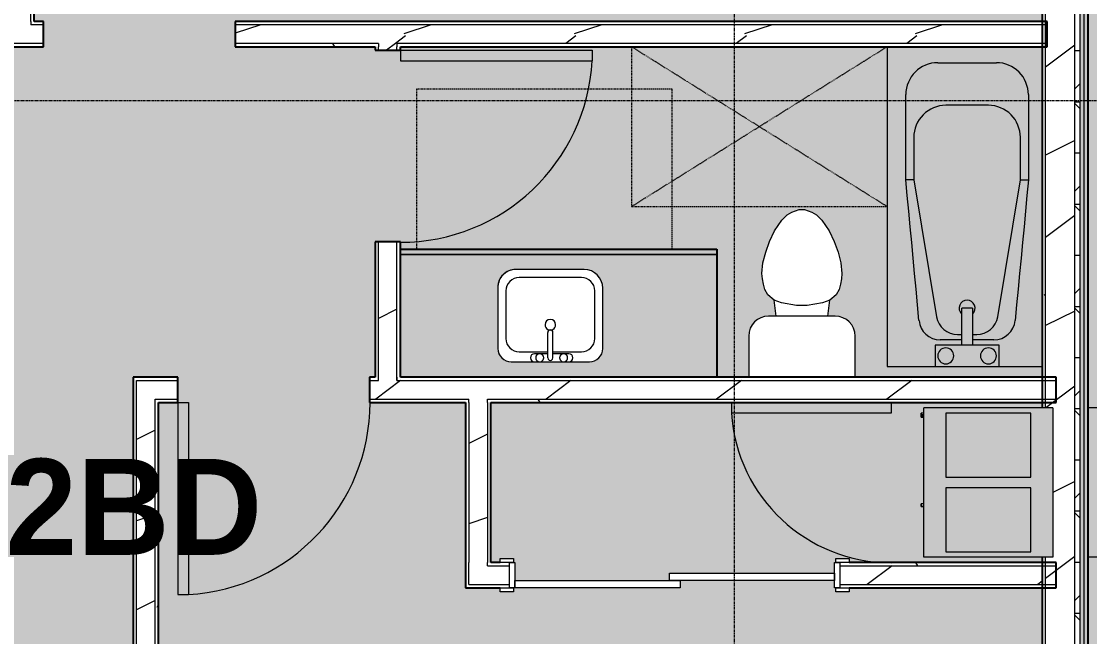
# Model space of a CAD drawing. Header units: inches. Extents: x -4501 to -113, y 9396 to 12816.
# Drawn here: x -2298 to -2097.6, y 11434.1 to 11549.5 of the extents above; entities that cross this region are included whole.
import ezdxf

# ---------------------------------------------------------------- set-up
doc = ezdxf.new("R2010")
doc.units = ezdxf.units.IN
doc.header["$MEASUREMENT"] = 0
doc.linetypes.add('Grid Line 1_2_', pattern=[0.875, 0.5, -0.125, 0.125, -0.125])
doc.linetypes.add('Hidden 1_8_', pattern=[0.1875, 0.125, -0.0625])
for name, color, linetype, lineweight in [('0-1', 7, 'Continuous', 5), ('0-3', 7, 'Continuous', 9), ('A-AREA-IDEN', 2, 'Continuous', 9), ('A-AREA-PATT-5', 254, 'Continuous', 9), ('A-DETL-HDLN-1', 7, 'Hidden 1_8_', 9), ('A-DOOR-3', 7, 'Continuous', 9), ('A-DOOR-4', 90, 'Continuous', 13), ('A-DOOR-FRAM-2', 90, 'Continuous', 13), ('A-FLOR-5', 192, 'Continuous', 5), ('A-WALL', 113, 'Continuous', 9), ('A-WALL-3', 250, 'Continuous', 25), ('A-WALL-4', 7, 'Continuous', 9), ('A-WALL-5', 113, 'Continuous', 5), ('A-WALL-6', 113, 'Continuous', 25), ('A-WALL-PATT-1', 7, 'Continuous', 9), ('A-WALL-PATT-2', 8, 'Continuous', 9), ('A-WALL-PATT-3', 111, 'Continuous', 9), ('M-EQPM-1', 8, 'Continuous', 9), ('M-EQPM-2', 7, 'Continuous', 9), ('P-SANR-FIXT-1', 7, 'Continuous', 9), ('P-SANR-FIXT-3', 8, 'Continuous', 9), ('Q-CASE-1', 254, 'Continuous', 9), ('Q-CASE-2', 250, 'Continuous', 25), ('Q-CASE-3', 7, 'Continuous', 9), ('S-GRID-1', 1, 'Grid Line 1_2_', 9)]:
    doc.layers.add(name, color=color, linetype=linetype, lineweight=lineweight)
doc.styles.add('Century Gothic_B', font='GOTHICB.TTF', dxfattribs={"height": 18})
pattern_1 = [(0, (0, 0), (61.44, 15.36), [2.534, -43.546, 2.534, -43.546, -245.76]), (0, (0, 0), (61.44, 15.36), [-92.16, 2.534, -89.626, 2.534, -43.546, -107.52]), (0, (0, 0), (61.44, 15.36), [-230.4, 2.534, -28.186, 2.534, -74.266]), (120, (23.04, 7.68), (-44.02215, 45.5286), [2.534, -43.546, 2.534, -43.546, -245.76]), (120, (23.04, 7.68), (-44.02215, 45.5286), [-92.16, 2.534, -89.626, 2.534, -43.546, -107.52]), (120, (23.04, 7.68), (-44.02215, 45.5286), [-230.4, 2.534, -28.186, 2.534, -74.266]), (240, (30.72, 38.4), (-17.41785, -60.8886), [2.534, -43.546, 2.534, -43.546, -245.76]), (240, (30.72, 38.4), (-17.41785, -60.8886), [-92.16, 2.534, -89.626, 2.534, -43.546, -107.52]), (240, (30.72, 38.4), (-17.41785, -60.8886), [-230.4, 2.534, -28.186, 2.534, -74.266])]
pattern_2 = [(216.87, (12.795, 31.987), (95.9612857, 63.9749714), [15.994, -143.942]), (206.565, (31.987, 22.391), (-31.986981, -31.986924), [35.763, -35.763]), (198.435, (31.987, 6.397), (-63.974746, -31.987128), [20.231, -80.922])]

# ---------------------------------------------------------------- blocks, each defined once
blk = doc.blocks.new('Single-Flush - 36_ x 84_-1372839-FLOOR PLAN - 1ST FLOOR')
at = {"layer": 'A-DOOR-3'}
blk.add_arc((18, 2.37), 36.07, 93.1789, 180, dxfattribs=at)
at = {"layer": 'A-DOOR-4'}
for p, q in [((16, 2.37), (16, 38.39)), ((18, 38.39), (16, 38.39)), ((18, 2.37), (18, 38.39)), ((18, 2.37), (16, 2.37))]:
    blk.add_line(p, q, dxfattribs=at)
blk = doc.blocks.new('FOLDING_SLIDING CLOSET - 60_ x 80_-1494136-FLOOR PLAN - 1ST FLOOR')
at = {"layer": 'A-DOOR-3'}
for p, q in [((-32.75, 3.25), (-30.25, 3.25)), ((-32.75, 2.5), (-32.75, 3.25)), ((-30.25, 2.5), (-32.75, 2.5)), ((-30.25, 3.25), (-30.25, 2.5)), ((30.25, 3.25), (32.75, 3.25)), ((30.25, 2.5), (30.25, 3.25)), ((32.75, 2.5), (30.25, 2.5)), ((32.75, 3.25), (32.75, 2.5)), ((-32.75, -2.25), (-30.25, -2.25)), ((-32.75, -3), (-32.75, -2.25)), ((-30.25, -3), (-32.75, -3)), ((-30.25, -2.25), (-30.25, -3)), ((30.25, -2.25), (32.75, -2.25)), ((30.25, -3), (30.25, -2.25)), ((32.75, -3), (30.25, -3)), ((32.75, -2.25), (32.75, -3))]:
    blk.add_line(p, q, dxfattribs=at)
at = {"layer": 'A-DOOR-4'}
for p, q in [((-1, 0.5), (30, 0.5)), ((-1, -0.88), (-1, 0.5)), ((30, 0.5), (30, -0.88)), ((-30, -0.88), (1, -0.88)), ((-30, -2.25), (-30, -0.88)), ((30, -0.88), (-1, -0.88)), ((1, -0.88), (1, -2.25)), ((1, -2.25), (-30, -2.25))]:
    blk.add_line(p, q, dxfattribs=at)
at = {"layer": 'A-DOOR-FRAM-2'}
for p, q in [((-31, 2.5), (-30, 2.5)), ((-31, -2.25), (-31, 2.5)), ((-30, 2.5), (-30, -2.25)), ((30, 2.5), (31, 2.5)), ((30, -2.25), (30, 2.5)), ((31, 2.5), (31, -2.25)), ((-30, -2.25), (-31, -2.25)), ((31, -2.25), (30, -2.25))]:
    blk.add_line(p, q, dxfattribs=at)
blk = doc.blocks.new('M_Sink Vanity-Square - 500 x 440mm-1352614-FLOOR PLAN - 1ST FLOOR')
at = {"layer": 'P-SANR-FIXT-1'}
for p, q in [((7.96, 7.09), (-6.72, 7.09)), ((7.96, 7.09), (-6.72, 7.09)), ((3.62, 7.09), (-2.88, 7.09)), ((0.12, 6.33), (0.12, 1.59)), ((1.12, 6.33), (1.12, 1.59)), ((-9.22, 4.59), (-9.22, -6.73)), ((-9.22, 4.59), (-9.22, -6.73)), ((0.12, 5.22), (-5.22, 5.22)), ((-2.88, 5.59), (0.12, 5.59)), ((1.12, 5.59), (3.62, 5.59)), ((6.46, 5.22), (1.12, 5.22)), ((10.46, -6.91), (10.46, 4.59)), ((10.46, -6.91), (10.46, 4.59)), ((-7.72, 2.72), (-7.72, -6.23)), ((8.96, -6.23), (8.96, 2.72)), ((-5.22, -8.73), (6.46, -8.73)), ((-5.72, -10.23), (7.14, -10.23)), ((-5.72, -10.23), (7.14, -10.23))]:
    blk.add_line(p, q, dxfattribs=at)
for centre, radius, start, end in [((-6.72, 4.59), 2.5, 90, 180), ((-6.72, 4.59), 2.5, 90, 180), ((-2.88, 6.34), 0.75, 90, 270), ((-1.88, 6.34), 0.75, 360, 180), ((-1.88, 6.34), 0.75, 180, 0), ((0.62, 6.33), 0.5, 360, 180), ((2.62, 6.34), 0.75, 360, 180), ((2.62, 6.34), 0.75, 180, 360), ((3.62, 6.34), 0.75, 270, 90), ((7.96, 4.59), 2.5, 0, 90), ((7.96, 4.59), 2.5, 360, 90), ((-5.22, 2.72), 2.5, 90, 180), ((6.46, 2.72), 2.5, 0, 90), ((0.62, 0.13), 1, 360, 180), ((0.62, 0.13), 1, 180, 0), ((0.62, 1.59), 0.5, 180, 0), ((-5.72, -6.73), 3.5, 180, 270), ((-5.72, -6.73), 3.5, 180, 270), ((-5.22, -6.23), 2.5, 180, 270), ((6.46, -6.23), 2.5, 270, 0), ((7.14, -6.91), 3.32, 270, 360), ((7.14, -6.91), 3.32, 270, 0)]:
    blk.add_arc(centre, radius, start, end, dxfattribs=at)
blk = doc.blocks.new('Toilet-Domestic-3D - Toilet-Domestic-3D-1372870-FLOOR PLAN - 1ST FLOOR')
at = {"layer": 'P-SANR-FIXT-1'}
for p, q in [((-3.74, 10), (-2.74, 11)), ((-2.74, 11), (-1.87, 11.5)), ((-1.87, 11.5), (-0.5, 12)), ((-0.5, 12), (0.5, 12)), ((0.5, 12), (1.87, 11.5)), ((1.87, 11.5), (2.74, 11)), ((2.74, 11), (3.74, 10)), ((-5.13, 8), (-3.74, 10)), ((3.74, 10), (5.13, 8)), ((-6.06, 6), (-5.13, 8)), ((5.13, 8), (6.06, 6)), ((-6.79, 4), (-6.06, 6)), ((6.06, 6), (6.79, 4)), ((-7.33, 1.99), (-6.79, 4)), ((6.79, 4), (7.33, 1.99)), ((-7.5, 0), (-7.33, 1.99)), ((7.33, 1.99), (7.5, 0)), ((-7.41, -1), (-7.5, 0)), ((-7.24, -2), (-7.41, -1)), ((-6.97, -3), (-7.24, -2)), ((7.24, -2), (6.97, -3)), ((7.41, -1), (7.24, -2)), ((7.5, 0), (7.41, -1)), ((-6.4, -4), (-6.97, -3)), ((-5.21, -5), (-6.4, -4)), ((6.4, -4), (5.21, -5)), ((6.97, -3), (6.4, -4)), ((-3.84, -5.5), (-5.21, -5)), ((-4.86, -8.02), (-5.21, -5)), ((-1, -6), (-3.84, -5.5)), ((1, -6), (-1, -6)), ((3.84, -5.5), (1, -6)), ((5.21, -5), (3.84, -5.5)), ((4.86, -8.02), (5.21, -5)), ((6.25, -8.02), (-6.25, -8.02)), ((-9.98, -11.75), (-9.98, -19.48)), ((9.98, -19.48), (9.98, -11.75))]:
    blk.add_line(p, q, dxfattribs=at)
for centre, start, end in [((-6.25, -11.75), 90, 180), ((6.25, -11.75), 0, 90)]:
    blk.add_arc(centre, 3.73, start, end, dxfattribs=at)
blk = doc.blocks.new('OD_CW_Base Cabinet - OD_CW_Base Cabinet-1372871-FLOOR PLAN - 1ST FLOOR')
at = {"layer": 'Q-CASE-1'}
blk.add_hatch(color=256, dxfattribs=at).paths.add_polyline_path([(24.78, -1), (61.99, -1), (61.99, 0), (2.61, 0), (2.61, -1)], flags=0)
h = blk.add_hatch(color=256, dxfattribs=at)
h.paths.add_polyline_path([(24.78, -24), (61.99, -24), (61.99, -1), (2.61, -1), (2.61, -24), (24.25, -24)], flags=0)
h.paths.add_polyline_path([(37.11, -21.13), (22.78, -21.04), (22.18, -20.79), (21.66, -20.39), (21.26, -19.88), (21.01, -19.27), (20.93, -18.63), (20.93, -7.12), (21.04, -6.26), (21.37, -5.46), (21.9, -4.77), (22.59, -4.25), (23.43, -3.91), (24.78, -3.8), (37.11, -3.8), (38.11, -3.96), (38.86, -4.27), (39.59, -4.83), (40.14, -5.55), (40.49, -6.4), (40.61, -7.3), (40.53, -19.27), (40.28, -19.88), (39.88, -20.39), (39.36, -20.79), (38.76, -21.04), (38.11, -21.13)], flags=0)
at = {"layer": 'Q-CASE-2'}
for p, q in [((2.61, 0), (61.99, 0)), ((61.99, 0), (61.99, -24))]:
    blk.add_line(p, q, dxfattribs=at)
at = {"layer": 'Q-CASE-3'}
for p, q in [((2.61, 0), (61.99, 0)), ((61.99, -1), (2.61, -1)), ((2.61, -1), (61.99, -1)), ((61.99, 0), (61.99, -1)), ((61.99, -1), (61.99, -24))]:
    blk.add_line(p, q, dxfattribs=at)
blk = doc.blocks.new('Bath Tub - Maestro - 60_x30_-1372872-FLOOR PLAN - 1ST FLOOR')
at = {"layer": 'P-SANR-FIXT-3'}
for points in [[(0, -21), (0, -29.1), (60, -29.1), (60, 0), (0, 0), (0, -9), (4, -9), (4, -14), (5, -14), (5.05, -9.3), (5.21, -8.67), (5.48, -8.06), (5.83, -7.51), (6.27, -7.03), (6.79, -6.62), (7.36, -6.31), (8.34, -6.02), (9.35, -5.91), (35, -3.5), (51.4, -3.53), (52.04, -3.59), (53.05, -3.86), (54, -4.3), (54.86, -4.9), (55.6, -5.64), (56.2, -6.5), (56.64, -7.45), (56.91, -8.46), (57, -9.5), (57, -20.5), (56.8, -22.05), (56.2, -23.5), (55.24, -24.74), (54, -25.7), (52.55, -26.3), (51, -26.5), (34.42, -26.45), (7.98, -23.91), (7.36, -23.69), (6.79, -23.38), (6.27, -22.97), (5.83, -22.49), (5.48, -21.94), (5.21, -21.33), (5.05, -20.7), (5, -19), (5, -16), (4, -16), (4, -21), (0.55, -21)], [(8.63, -5.97), (9.35, -9.26), (35, -5), (35, -3.5), (8.84, -5.95)], [(35, -3.65), (35, -5), (43, -5), (51, -3.5), (35, -3.5), (35, -3.59)], [(43, -5), (44.55, -5.2), (46.03, -5.83), (47.28, -6.81), (48.2, -8), (48.8, -9.5), (49, -11), (57, -9.5), (56.91, -8.46), (56.64, -7.45), (56.2, -6.5), (55.29, -5.34), (54.86, -4.9), (54, -4.3), (53.05, -3.86), (52.04, -3.59), (51, -3.5), (44.22, -4.77)], [(5, -9.96), (6, -13.2), (6.24, -11.83), (6.98, -10.59), (8.2, -9.66), (9.35, -9.26), (8.63, -5.97), (7.98, -6.09), (7.36, -6.31), (6.74, -6.66), (6.27, -7.03), (5.72, -7.68), (5.48, -8.06), (5.21, -8.67), (5.05, -9.3)], [(6, -16), (6, -16.8), (6.27, -18.22), (6.98, -19.41), (8.03, -20.28), (9.35, -20.74), (35, -25), (43, -25), (44.55, -24.8), (46, -24.2), (47.24, -23.24), (48.2, -22), (48.8, -20.5), (49, -19), (49, -11), (48.8, -9.45), (48.12, -7.9), (47.24, -6.76), (46, -5.8), (44.55, -5.2), (43, -5), (35, -5), (9.13, -9.33), (8.03, -9.72), (6.82, -10.83), (6.24, -11.83), (6, -13.2), (6, -14), (10.94, -14), (10.94, -16), (6.11, -16)], [(49, -18.22), (49, -19), (57, -20.5), (57, -9.5), (49, -11)], [(4, -16), (10.94, -16), (10.94, -14), (4, -14)], [(5, -20.04), (5.05, -20.7), (5.24, -21.4), (5.72, -22.32), (5.87, -22.53), (6.33, -23.02), (6.79, -23.38), (7.36, -23.69), (8.34, -23.98), (8.63, -24.03), (9.35, -20.74), (8.03, -20.28), (6.95, -19.38), (6.24, -18.17), (6, -16.8), (5.05, -19.87)], [(43, -25), (51, -26.5), (52.55, -26.3), (54, -25.7), (55.42, -24.51), (56.24, -23.4), (56.8, -22.05), (57, -20.5), (49, -19), (48.8, -20.55), (48.16, -22.05), (47.03, -23.4), (46, -24.2), (44.55, -24.8)], [(8.63, -24.03), (35, -26.5), (35, -25), (9.35, -20.74), (8.65, -23.91)], [(35, -25), (35, -26.5), (51, -26.5), (43, -25), (40.63, -25)]]:
    blk.add_hatch(color=256, dxfattribs=at).paths.add_polyline_path(points, flags=0)
h = blk.add_hatch(color=256, dxfattribs=at)
h.paths.add_polyline_path([(0, -21), (4, -21), (4, -9), (0, -9), (0, -18.22)], flags=0)
h.paths.add_polyline_path([(0.5, -19), (0.55, -18.61), (0.72, -18.22), (0.94, -17.94), (1.25, -17.7), (1.61, -17.55), (2, -17.5), (2.39, -17.55), (3.02, -17.91), (3.06, -17.94), (3.3, -18.25), (3.45, -18.61), (3.5, -19), (3.43, -19.44), (3.3, -19.75), (3.06, -20.06), (2.75, -20.3), (2.38, -20.45), (2, -20.5), (1.61, -20.45), (1.25, -20.3), (0.94, -20.06), (0.7, -19.75), (0.55, -19.39)], flags=0)
h.paths.add_polyline_path([(0.5, -11), (0.55, -10.61), (0.7, -10.25), (0.94, -9.94), (1.25, -9.7), (1.61, -9.55), (2, -9.5), (2.39, -9.55), (2.75, -9.7), (3.06, -9.94), (3.3, -10.25), (3.45, -10.61), (3.5, -11), (3.33, -11.67), (3.3, -11.75), (3.06, -12.06), (2.75, -12.3), (2.39, -12.45), (2, -12.5), (1.61, -12.45), (1.25, -12.3), (0.94, -12.06), (0.7, -11.75), (0.55, -11.39)], flags=0)
h = blk.add_hatch(color=256, dxfattribs=at)
h.paths.add_polyline_path([(0.5, -19), (0.55, -19.39), (0.7, -19.75), (0.94, -20.06), (1.25, -20.3), (1.61, -20.45), (2, -20.5), (2.39, -20.45), (2.75, -20.3), (3.06, -20.06), (3.43, -19.44), (3.45, -19.39), (3.5, -19), (3.45, -18.61), (3.28, -18.22), (3.02, -17.91), (2.75, -17.7), (2.39, -17.55), (2, -17.5), (1.61, -17.55), (1.25, -17.7), (0.94, -17.94), (0.7, -18.25), (0.55, -18.61)], flags=0)
h.paths.add_polyline_path([(0.5, -11), (0.55, -11.39), (0.7, -11.75), (0.94, -12.06), (1.25, -12.3), (1.61, -12.45), (2, -12.5), (2.39, -12.45), (2.75, -12.3), (3.06, -12.06), (3.33, -11.67), (3.45, -11.39), (3.5, -11), (3.45, -10.61), (3.3, -10.25), (3.06, -9.94), (2.75, -9.7), (2.39, -9.55), (2, -9.5), (1.61, -9.55), (1.25, -9.7), (0.94, -9.94), (0.7, -10.25), (0.55, -10.61)], flags=0)
h = blk.add_hatch(color=256, dxfattribs=at)
h.paths.add_polyline_path([(5, -19.08), (5.05, -19.87), (6, -16.8), (6, -16), (5, -16), (5, -18.22)], flags=0)
h.paths.add_polyline_path([(5, -10.92), (5.05, -14), (6, -14), (5.92, -12.94), (5, -9.96), (5, -10.39)], flags=0)
at = {"layer": 'P-SANR-FIXT-1'}
for p, q in [((60, 0), (0, 0)), ((0, 0), (0, -9)), ((35, -3.5), (51, -3.5)), ((35, -5), (35, -3.5)), ((35, -5), (9.35, -9.26)), ((43, -5), (35, -5)), ((4, -9), (0, -9)), ((0, -9), (0, -21)), ((4, -14), (4, -9)), ((5, -14), (5, -9.96)), ((57, -9.5), (57, -20.5)), ((49, -19), (49, -11)), ((4, -16), (4, -14)), ((4, -14), (10.94, -14)), ((6, -13.2), (6, -14)), ((10.94, -16), (10.94, -14)), ((4, -21), (4, -16)), ((10.94, -16), (4, -16)), ((5, -20.04), (5, -16)), ((6, -16), (6, -16.8)), ((0, -21), (0, -29.1)), ((0, -21), (4, -21)), ((9.35, -20.74), (35, -25)), ((35, -25), (35, -26.5)), ((35, -25), (43, -25)), ((51, -26.5), (35, -26.5))]:
    blk.add_line(p, q, dxfattribs=at)
at = {"layer": 'P-SANR-FIXT-1', "flags": 128}
for points in [[(8.63, -5.97), (11.56, -5.7), (14.49, -5.42), (17.42, -5.15), (20.35, -4.87), (23.28, -4.6), (26.21, -4.32), (29.14, -4.05), (32.07, -3.77), (35, -3.5)], [(35, -26.5), (32.07, -26.23), (29.14, -25.95), (26.21, -25.68), (23.28, -25.4), (20.35, -25.13), (17.42, -24.85), (14.49, -24.58), (11.56, -24.3), (8.63, -24.03)]]:
    blk.add_lwpolyline(points, dxfattribs=at)
at = {"layer": 'P-SANR-FIXT-1'}
for centre, radius, start, end in [((51, -9.5), 6, 0, 90), ((9, -9.96), 4, 95.3558, 180), ((43, -11), 6, 360, 90), ((2, -11), 1.5, 0, 180), ((10, -13.2), 4, 99.4223, 180), ((2, -11), 1.5, 180, 360), ((10.94, -15), 1.5, 0, 135), ((10.94, -15), 1.5, 225, 360), ((2, -19), 1.5, 0, 180), ((10, -16.8), 4, 180, 260.5777), ((2, -19), 1.5, 180, 360), ((9, -20.04), 4, 180, 264.6442), ((43, -19), 6, 270, 0), ((51, -20.5), 6, 270, 0)]:
    blk.add_arc(centre, radius, start, end, dxfattribs=at)
blk = doc.blocks.new('Single-Flush - 36_ x 84_-1372824-FLOOR PLAN - 1ST FLOOR')
at = {"layer": 'A-DOOR-3'}
blk.add_arc((18, -2.38), 36.07, 180, 266.8211, dxfattribs=at)
at = {"layer": 'A-DOOR-4'}
for p, q in [((16, -2.38), (16, -38.39)), ((18, -2.38), (16, -2.38)), ((18, -2.38), (18, -38.39)), ((18, -38.39), (16, -38.39))]:
    blk.add_line(p, q, dxfattribs=at)
blk = doc.blocks.new('HVAC_SPVU_AlliedAir_MGE4 - HVAC_SPVU_AlliedAir_MGE4-V70-FLOOR PLAN - 1ST FLOOR')
at = {"layer": 'M-EQPM-1'}
for points in [[(14, 27.12), (-14, 27.12), (-14, 18.75), (14, 18.75)], [(-12.36, -12.13), (-12.89, -12.13), (-12.81, -12.63), (-12.36, -12.63)], [(4.31, -12.13), (4.19, -12.13), (4.25, -12.63), (4.31, -12.63)]]:
    blk.add_hatch(color=256, dxfattribs=at).paths.add_polyline_path(points, flags=0)
h = blk.add_hatch(color=256, dxfattribs=at)
h.paths.add_polyline_path([(14, 10.75), (14, 12.12), (-14, 12.12), (-14, -12.13), (14, -12.13), (14, 8)], flags=0)
h.paths.add_polyline_path([(13, -8), (1, -8), (1, 8), (13, 8)], flags=0)
h.paths.add_polyline_path([(-1, 8), (-1, -8), (-13, -8), (-13, 8), (-8.56, 8)], flags=0)
h = blk.add_hatch(color=256, dxfattribs=at)
h.paths.add_polyline_path([(13, 8), (1, 8), (1, -8), (13, -8)], flags=0)
h.paths.add_polyline_path([(-1, -8), (-1, 8), (-13, 8), (-13, -8), (-8.56, -8)], flags=0)
at = {"layer": 'M-EQPM-2'}
for p, q in [((-14, 27.12), (14, 27.12)), ((-14, 27.12), (-14, 18.75)), ((14, 27.12), (14, 18.75)), ((-14, 12.12), (14, 12.12)), ((-14, 12.12), (-14, -12.13)), ((14, 12.12), (14, -12.13)), ((-1, 8), (-13, 8)), ((-13, 8), (-13, -8)), ((-1, -8), (-1, 8)), ((13, 8), (1, 8)), ((1, 8), (1, -8)), ((13, -8), (13, 8)), ((-13, -8), (-1, -8)), ((1, -8), (13, -8)), ((14, -12.13), (-14, -12.13)), ((-13, -12.13), (-13, -12.63)), ((-12.25, -12.63), (-13, -12.63)), ((-13, -12.63), (-12.89, -12.63)), ((-12.36, -12.63), (-12.25, -12.63)), ((-12.25, -12.63), (-12.25, -12.13)), ((4, -12.13), (4, -12.63)), ((4.5, -12.63), (4, -12.63)), ((4, -12.63), (4.19, -12.63)), ((4.31, -12.63), (4.5, -12.63)), ((4.5, -12.63), (4.5, -12.13))]:
    blk.add_line(p, q, dxfattribs=at)
blk = doc.blocks.new('Single-Flush - 30_ x 80_-1420870-FLOOR PLAN - 1ST FLOOR')
at = {"layer": 'A-DOOR-3'}
blk.add_arc((15, 2.375), 30.067, 93.81407, 180, dxfattribs=at)
at = {"layer": 'A-DOOR-4'}
for p, q in [((13, 2.375), (13, 32.375)), ((15, 32.375), (13, 32.375)), ((15, 2.375), (15, 32.375)), ((15, 2.375), (13, 2.375))]:
    blk.add_line(p, q, dxfattribs=at)
blk = doc.blocks.new('1750 Ox - Unit Layouts_rvt-1-FLOOR PLAN - 1ST FLOOR')
at = {"layer": 'A-WALL-PATT-1'}
h = blk.add_hatch(dxfattribs=at)
h.set_pattern_fill('FP_2', color=256, style=0, pattern_type=2)
h.set_pattern_definition(pattern_1)
h.paths.add_polyline_path([(-2231.67, 11544.73), (-2231.05, 11544.73), (-2231.05, 11545.35), (-2257.91, 11545.35), (-2257.91, 11544.73)], flags=0)
h.paths.add_polyline_path([(-2368.29, 11544.73), (-2357.3, 11544.73), (-2357.3, 11545.35), (-2368.3, 11545.35), (-2368.3, 11544.73)], flags=0)
h.paths.add_polyline_path([(-2307.3, 11544.73), (-2293.91, 11544.73), (-2293.91, 11545.35), (-2307.3, 11545.35)], flags=0)
h.paths.add_polyline_path([(-2227.55, 11544.73), (-2106.45, 11544.73), (-2106.45, 11545.35), (-2227.55, 11545.35), (-2227.55, 11544.9)], flags=0)
h = blk.add_hatch(dxfattribs=at)
h.set_pattern_fill('FP_2', color=256, style=0, pattern_type=2)
h.set_pattern_definition(pattern_1)
h.paths.add_polyline_path([(-2277.06, 11285.91), (-2276.43, 11285.91), (-2276.43, 11482.1), (-2277.06, 11482.05), (-2277.06, 11428.48)], flags=0)
h = blk.add_hatch(dxfattribs=at)
h.set_pattern_fill('FP_2', color=256, style=0, pattern_type=2)
h.set_pattern_definition(pattern_1)
h.paths.add_polyline_path([(-2210.56, 11477.98), (-2106.45, 11477.98), (-2106.45, 11478.6), (-2210.56, 11478.6)], flags=0)
h.paths.add_polyline_path([(-2272.93, 11477.98), (-2268.68, 11477.98), (-2268.68, 11478.6), (-2272.93, 11478.6)], flags=0)
h.paths.add_polyline_path([(-2227.55, 11477.98), (-2214.06, 11477.98), (-2214.06, 11478.6), (-2232.68, 11478.6), (-2232.68, 11477.98), (-2228.8, 11477.98)], flags=0)
h = blk.add_hatch(dxfattribs=at)
h.set_pattern_fill('FP_2', color=256, style=0, pattern_type=2)
h.set_pattern_definition(pattern_1)
h.paths.add_polyline_path([(-2272.93, 11285.91), (-2272.31, 11285.91), (-2272.31, 11477.98), (-2272.93, 11477.98), (-2272.93, 11428.48)], flags=0)
h = blk.add_hatch(dxfattribs=at)
h.set_pattern_fill('FP_2', color=256, style=0, pattern_type=2)
h.set_pattern_definition(pattern_1)
h.paths.add_polyline_path([(-2206.42, 11447.35), (-2206.42, 11447.98), (-2210.56, 11447.98), (-2210.56, 11447.35), (-2208.17, 11447.35)], flags=0)
h.paths.add_polyline_path([(-2128.7, 11447.35), (-2106.45, 11447.39), (-2106.45, 11447.98), (-2144.42, 11447.98), (-2144.42, 11447.35), (-2142.67, 11447.35)], flags=0)
h = blk.add_hatch(dxfattribs=at)
h.set_pattern_fill('FP_2', color=256, style=0, pattern_type=2)
h.set_pattern_definition(pattern_1)
h.paths.add_polyline_path([(-2206.42, 11443.23), (-2206.42, 11443.85), (-2214.68, 11443.85), (-2214.68, 11443.23), (-2208.17, 11443.23)], flags=0)
h.paths.add_polyline_path([(-2144.42, 11443.23), (-2106.45, 11443.27), (-2106.45, 11443.85), (-2144.42, 11443.85)], flags=0)
at = {"layer": 'A-WALL-PATT-2'}
h = blk.add_hatch(dxfattribs=at)
h.set_pattern_fill('FP_4', color=256, style=0, pattern_type=2)
h.set_pattern_definition(pattern_2)
h.paths.add_polyline_path([(-2296.3, 11548.85), (-2296.3, 11678.61), (-2299.8, 11678.61), (-2299.78, 11548.85), (-2296.31, 11548.85)], flags=0)
h = blk.add_hatch(dxfattribs=at)
h.set_pattern_fill('FP_4', color=256, style=0, pattern_type=2)
h.set_pattern_definition(pattern_2)
h.paths.add_polyline_path([(-2299.8, 11545.35), (-2293.91, 11545.35), (-2293.91, 11548.85), (-2307.3, 11548.85), (-2307.3, 11545.35)], flags=0)
h.paths.add_polyline_path([(-2364.8, 11545.35), (-2357.3, 11545.35), (-2357.3, 11548.85), (-2364.8, 11548.85), (-2364.8, 11545.41)], flags=0)
h.paths.add_polyline_path([(-2117.33, 11545.35), (-2105.82, 11545.35), (-2105.82, 11548.85), (-2257.91, 11548.85), (-2257.91, 11545.35), (-2146.47, 11545.35)], flags=0)
h = blk.add_hatch(dxfattribs=at)
h.set_pattern_fill('FP_4', color=256, style=0, pattern_type=2)
h.set_pattern_definition(pattern_2)
h.paths.add_polyline_path([(-2228.8, 11482.1), (-2227.55, 11482.1), (-2227.55, 11508.1), (-2231.05, 11508.1), (-2231.05, 11482.1)], flags=0)
h.paths.add_polyline_path([(-2230.92, 11544.1), (-2227.55, 11544.1), (-2227.55, 11545.35), (-2231.05, 11545.35), (-2231.05, 11544.1)], flags=0)
h = blk.add_hatch(dxfattribs=at)
h.set_pattern_fill('FP_4', color=256, style=0, pattern_type=2)
h.set_pattern_definition(pattern_2)
h.paths.add_polyline_path([(-2214.06, 11478.6), (-2105.82, 11478.6), (-2105.82, 11482.1), (-2232.68, 11482.1), (-2232.68, 11478.6), (-2226.92, 11478.6)], flags=0)
h.paths.add_polyline_path([(-2272.31, 11478.6), (-2268.68, 11478.6), (-2268.68, 11482.1), (-2276.43, 11482.1), (-2276.43, 11478.6), (-2272.93, 11478.6)], flags=0)
h = blk.add_hatch(dxfattribs=at)
h.set_pattern_fill('FP_4', color=256, style=0, pattern_type=2)
h.set_pattern_definition(pattern_2)
h.paths.add_polyline_path([(-2276.43, 11285.29), (-2272.93, 11285.29), (-2272.93, 11478.6), (-2276.43, 11478.6), (-2276.43, 11428.48)], flags=0)
h = blk.add_hatch(dxfattribs=at)
h.set_pattern_fill('FP_4', color=256, style=0, pattern_type=2)
h.set_pattern_definition(pattern_2)
h.paths.add_polyline_path([(-2210.56, 11447.35), (-2210.56, 11478.6), (-2214.06, 11478.6), (-2214.06, 11447.35)], flags=0)
h = blk.add_hatch(dxfattribs=at)
h.set_pattern_fill('FP_4', color=256, style=0, pattern_type=2)
h.set_pattern_definition(pattern_2)
h.paths.add_polyline_path([(-2214.06, 11443.85), (-2206.42, 11443.85), (-2206.42, 11447.35), (-2214.06, 11447.35)], flags=0)
h.paths.add_polyline_path([(-2106.45, 11443.85), (-2106.45, 11447.35), (-2144.42, 11447.35), (-2144.42, 11443.85), (-2128.7, 11443.85)], flags=0)
at = {"layer": 'A-DETL-HDLN-1'}
for p, q in [((-2183.55, 11544.73), (-2183.55, 11514.73)), ((-2183.55, 11514.73), (-2135.55, 11544.73)), ((-2135.55, 11514.73), (-2183.55, 11544.73)), ((-2223.89, 11536.73), (-2223.89, 11506.73)), ((-2175.89, 11536.73), (-2223.89, 11536.73)), ((-2175.89, 11506.73), (-2175.89, 11536.73)), ((-2183.55, 11514.73), (-2135.55, 11514.73))]:
    blk.add_line(p, q, dxfattribs=at)
at = {"layer": 'A-WALL-3'}
for p, q in [((-2295.67, 11549.48), (-2295.67, 11588.49)), ((-2293.91, 11549.48), (-2295.67, 11549.48)), ((-2293.91, 11544.73), (-2293.91, 11549.48)), ((-2105.55, 11549.48), (-2257.91, 11549.48)), ((-2257.91, 11549.48), (-2257.91, 11544.73)), ((-2105.55, 11544.73), (-2105.55, 11549.48)), ((-2305.55, 11544.73), (-2293.91, 11544.73)), ((-2257.91, 11544.73), (-2231.67, 11544.73)), ((-2231.67, 11544.73), (-2231.67, 11544.1)), ((-2226.92, 11544.1), (-2226.92, 11544.73)), ((-2226.92, 11544.73), (-2105.55, 11544.73)), ((-2231.67, 11544.1), (-2226.92, 11544.1)), ((-2231.67, 11508.1), (-2231.67, 11482.73)), ((-2226.92, 11508.1), (-2231.67, 11508.1)), ((-2226.92, 11482.73), (-2226.92, 11508.1)), ((-2268.68, 11482.73), (-2277.06, 11482.73)), ((-2277.06, 11482.73), (-2277.06, 11482.1)), ((-2268.68, 11477.98), (-2268.68, 11482.73)), ((-2231.67, 11482.73), (-2232.68, 11482.73)), ((-2232.68, 11482.73), (-2232.68, 11477.98)), ((-2103.82, 11482.73), (-2226.92, 11482.73)), ((-2103.82, 11477.98), (-2103.82, 11482.73)), ((-2277.06, 11482.1), (-2277.06, 11477.98)), ((-2277.06, 11477.98), (-2277.06, 11284.54)), ((-2272.31, 11477.98), (-2268.68, 11477.98)), ((-2272.31, 11284.54), (-2272.31, 11477.98)), ((-2232.68, 11477.98), (-2214.68, 11477.98)), ((-2214.68, 11477.98), (-2214.68, 11447.98)), ((-2209.93, 11477.98), (-2103.82, 11477.98)), ((-2209.93, 11447.98), (-2209.93, 11477.98)), ((-2214.68, 11447.98), (-2214.68, 11443.85)), ((-2208.17, 11447.98), (-2209.93, 11447.98)), ((-2103.82, 11447.98), (-2142.67, 11447.98)), ((-2103.82, 11443.23), (-2103.82, 11447.98)), ((-2214.68, 11443.85), (-2214.68, 11443.23)), ((-2214.68, 11443.23), (-2208.17, 11443.23)), ((-2142.67, 11443.23), (-2103.82, 11443.23))]:
    blk.add_line(p, q, dxfattribs=at)
at = {"layer": 'A-WALL-4'}
for p, q in [((-2296.3, 11549.48), (-2296.3, 11589.11)), ((-2296.3, 11549.48), (-2296.3, 11548.85)), ((-2293.91, 11548.85), (-2296.3, 11548.85)), ((-2105.55, 11548.85), (-2257.91, 11548.85)), ((-2293.91, 11545.35), (-2307.3, 11545.35)), ((-2231.05, 11545.35), (-2257.91, 11545.35)), ((-2231.05, 11545.35), (-2231.05, 11544.73)), ((-2231.05, 11544.1), (-2231.05, 11544.73)), ((-2227.55, 11545.35), (-2227.55, 11544.73)), ((-2105.55, 11545.35), (-2227.55, 11545.35)), ((-2227.55, 11544.1), (-2227.55, 11544.73)), ((-2231.05, 11482.73), (-2231.05, 11508.1)), ((-2227.55, 11482.73), (-2227.55, 11508.1)), ((-2231.05, 11482.1), (-2231.05, 11482.73)), ((-2231.05, 11482.1), (-2231.05, 11482.73)), ((-2227.55, 11482.1), (-2227.55, 11482.73)), ((-2227.55, 11482.73), (-2227.55, 11482.1)), ((-2276.43, 11482.1), (-2268.68, 11482.1)), ((-2276.43, 11478.6), (-2276.43, 11482.1)), ((-2232.68, 11482.1), (-2231.05, 11482.1)), ((-2227.55, 11482.1), (-2103.82, 11482.1)), ((-2276.43, 11477.98), (-2276.43, 11478.6)), ((-2272.93, 11478.6), (-2268.68, 11478.6)), ((-2272.93, 11477.98), (-2272.93, 11478.6)), ((-2232.68, 11478.6), (-2214.06, 11478.6)), ((-2214.06, 11477.98), (-2214.06, 11478.6)), ((-2210.56, 11478.6), (-2103.82, 11478.6)), ((-2210.56, 11477.98), (-2210.56, 11478.6)), ((-2276.43, 11284.54), (-2276.43, 11477.98)), ((-2272.93, 11284.54), (-2272.93, 11477.98)), ((-2214.06, 11477.98), (-2214.06, 11447.98)), ((-2210.56, 11477.98), (-2210.56, 11447.98)), ((-2214.06, 11447.35), (-2214.06, 11447.98)), ((-2214.06, 11443.85), (-2214.06, 11447.35)), ((-2210.56, 11447.35), (-2210.56, 11447.98)), ((-2210.56, 11447.35), (-2206.42, 11447.35)), ((-2144.42, 11447.35), (-2103.82, 11447.35)), ((-2214.06, 11443.85), (-2206.42, 11443.85)), ((-2144.42, 11443.85), (-2103.82, 11443.85))]:
    blk.add_line(p, q, dxfattribs=at)
at = {"layer": '0-3'}
for name, p, rotation in [('Bath Tub - Maestro - 60_x30_-1372872-FLOOR PLAN - 1ST FLOOR', (-2135.55, 11484.73), 89.99999999999417), ('Single-Flush - 36_ x 84_-1372824-FLOOR PLAN - 1ST FLOOR', (-2229.3, 11526.1), 90.00000000000165), ('M_Sink Vanity-Square - 500 x 440mm-1352614-FLOOR PLAN - 1ST FLOOR', (-2198.15, 11492.7), 180), ('Single-Flush - 36_ x 84_-1372839-FLOOR PLAN - 1ST FLOOR', (-2250.68, 11480.35), 180), ('Single-Flush - 30_ x 80_-1420870-FLOOR PLAN - 1ST FLOOR', (-2132.42, 11462.98), 89.99999999999959), ('HVAC_SPVU_AlliedAir_MGE4 - HVAC_SPVU_AlliedAir_MGE4-V70-FLOOR PLAN - 1ST FLOOR', (-2116.57, 11462.98), 269.9999999999947)]:
    blk.add_blockref(name, p, dxfattribs=dict(at, rotation=rotation))
for name, p in [('Toilet-Domestic-3D - Toilet-Domestic-3D-1372870-FLOOR PLAN - 1ST FLOOR', (-2151.55, 11502.2)), ('OD_CW_Base Cabinet - OD_CW_Base Cabinet-1372871-FLOOR PLAN - 1ST FLOOR', (-2229.54, 11506.73)), ('FOLDING_SLIDING CLOSET - 60_ x 80_-1494136-FLOOR PLAN - 1ST FLOOR', (-2175.42, 11445.48))]:
    blk.add_blockref(name, p, dxfattribs=at)

msp = doc.modelspace()

# ---------------------------------------------------------------- hatches: boundary and pattern name
at = {"layer": 'A-AREA-PATT-5'}
h = msp.add_hatch(color=256, dxfattribs=at)
h.paths.add_polyline_path([(-2443.9237, 11699.9894), (-2407.9237, 11699.9894), (-2407.9237, 11698.2394), (-2443.9237, 11698.2394)], flags=0)
h.paths.add_polyline_path([(-2378.7987, 11285.9144), (-2277.0598, 11285.9144), (-2277.0598, 11482.7283), (-2268.6848, 11482.7283), (-2268.6848, 11477.9783), (-2272.3098, 11477.9783), (-2272.3098, 11285.9144), (-2106.4487, 11285.9144), (-2106.4487, 11443.2283), (-2142.6737, 11443.2283), (-2142.6737, 11442.4783), (-2145.1737, 11442.4783), (-2145.1737, 11443.2283), (-2145.4237, 11443.2283), (-2145.4237, 11444.6033), (-2174.4237, 11444.6033), (-2174.4237, 11443.2283), (-2205.6737, 11443.1669), (-2205.6737, 11442.4783), (-2208.1737, 11442.4783), (-2208.1737, 11443.2283), (-2214.6848, 11443.2283), (-2214.6848, 11477.9783), (-2232.6848, 11477.9783), (-2232.6848, 11482.7283), (-2231.6737, 11482.7283), (-2231.6737, 11508.1033), (-2226.9237, 11508.1033), (-2226.9237, 11506.7283), (-2167.5487, 11506.7283), (-2167.5487, 11482.7283), (-2161.525, 11482.7283), (-2161.525, 11490.4545), (-2161.398, 11491.4189), (-2161.0257, 11492.3176), (-2160.4336, 11493.0894), (-2159.6618, 11493.6815), (-2158.7632, 11494.0538), (-2157.1705, 11494.1807), (-2156.4104, 11494.1807), (-2156.7581, 11497.2045), (-2157.9499, 11498.2045), (-2158.5166, 11499.2045), (-2158.8744, 11500.714), (-2159.0487, 11502.2045), (-2158.8744, 11504.1969), (-2158.3365, 11506.2045), (-2157.6085, 11508.2045), (-2156.6759, 11510.2045), (-2155.2885, 11512.2045), (-2154.2885, 11513.2045), (-2153.4225, 11513.7045), (-2152.0487, 11514.2045), (-2151.0487, 11514.2045), (-2149.675, 11513.7045), (-2148.809, 11513.2045), (-2147.809, 11512.2045), (-2146.4215, 11510.2045), (-2145.4889, 11508.2045), (-2144.761, 11506.2045), (-2144.223, 11504.1969), (-2144.0487, 11502.2045), (-2144.223, 11500.714), (-2144.3129, 11500.2045), (-2144.5808, 11499.2045), (-2145.1476, 11498.2045), (-2146.3394, 11497.2045), (-2146.6871, 11494.1807), (-2145.2987, 11494.1807), (-2144.3343, 11494.0538), (-2143.4356, 11493.6815), (-2142.6484, 11493.0691), (-2142.0717, 11492.3176), (-2141.6995, 11491.4189), (-2141.5725, 11490.4545), (-2141.5725, 11482.7283), (-2106.4487, 11482.7283), (-2106.4487, 11484.7283), (-2135.5487, 11484.7283), (-2135.5487, 11544.7283), (-2226.9237, 11544.7283), (-2226.9237, 11544.1033), (-2231.6737, 11544.1033), (-2231.6737, 11544.7283), (-2257.9126, 11544.7283), (-2257.9126, 11549.4783), (-2106.4487, 11549.4783), (-2106.4487, 11679.9894), (-2372.1737, 11679.9894), (-2372.1737, 11702.1894), (-2442.9237, 11702.1894), (-2442.9237, 11701.9894), (-2443.9237, 11701.9894), (-2443.9237, 11699.9894), (-2445.8612, 11699.9894), (-2445.8612, 11663.9894), (-2443.9237, 11663.9894), (-2443.9237, 11661.9894), (-2442.9237, 11661.9894), (-2442.9237, 11285.9144), (-2379.6262, 11285.9144)], flags=0)
h.paths.add_polyline_path([(-2269.1214, 11298.2394), (-2269.1214, 11316.2394), (-2251.1214, 11316.2394), (-2251.1214, 11298.2394)], flags=0)
h.paths.add_polyline_path([(-2327.7987, 11307.3041), (-2362.7987, 11307.3041), (-2362.7987, 11313.3041), (-2363.7987, 11313.3041), (-2363.7987, 11385.3041), (-2362.7987, 11385.3041), (-2362.7987, 11391.3041), (-2327.7987, 11391.3041)], flags=0)
h.paths.add_polyline_path([(-2440.9237, 11316.8144), (-2440.9237, 11388.8144), (-2424.7987, 11388.8144), (-2424.7987, 11370.8144), (-2428.7987, 11370.8144), (-2428.7987, 11334.8144), (-2424.7987, 11334.8144), (-2424.7987, 11316.8144), (-2440.7987, 11316.8144)], flags=0)
h.paths.add_polyline_path([(-2189.6214, 11319.2394), (-2269.6214, 11319.2394), (-2269.6214, 11397.2394), (-2189.6214, 11397.2394), (-2189.6214, 11369.0871)], flags=0)
h.paths.add_polyline_path([(-2408.7987, 11322.3041), (-2408.7987, 11382.3041), (-2378.7987, 11382.3041), (-2378.7987, 11322.3041), (-2379.6262, 11322.3041)], flags=0)
h.paths.add_polyline_path([(-2251.1214, 11400.1712), (-2269.1214, 11400.1712), (-2269.1214, 11418.1712), (-2251.1214, 11418.1712)], flags=0)
h.paths.add_polyline_path([(-2334.0404, 11434.8712), (-2335.0404, 11434.8712), (-2335.0404, 11448.5283), (-2342.5404, 11448.5283), (-2342.5404, 11434.8712), (-2359.0404, 11434.8712), (-2359.0404, 11448.5283), (-2366.5404, 11448.5283), (-2366.5404, 11434.8712), (-2383.0404, 11434.8712), (-2383.0404, 11448.5283), (-2440.9237, 11448.5283), (-2440.9237, 11492.0221), (-2442.1737, 11492.0221), (-2442.1737, 11516.0221), (-2440.9237, 11516.0221), (-2440.9237, 11562.6644), (-2438.9237, 11562.6644), (-2438.9237, 11598.4144), (-2408.9237, 11598.4144), (-2408.9237, 11562.6644), (-2416.9237, 11562.6644), (-2416.9237, 11516.0221), (-2415.4956, 11516.0221), (-2415.2987, 11515.8252), (-2415.2987, 11514.9291), (-2415.0487, 11514.9291), (-2415.0487, 11511.0662), (-2414.7987, 11511.0662), (-2414.7987, 11509.3614), (-2415.0487, 11509.3614), (-2415.0487, 11499.872), (-2414.7987, 11499.872), (-2414.7987, 11499.2815), (-2415.0487, 11499.2815), (-2415.0487, 11498.6909), (-2414.7987, 11498.6909), (-2414.7987, 11498.1004), (-2415.0487, 11498.1004), (-2415.0487, 11497.5098), (-2414.7987, 11497.5098), (-2414.7987, 11496.9193), (-2415.0487, 11496.9193), (-2415.0487, 11496.3287), (-2414.7987, 11496.3287), (-2414.7987, 11495.7382), (-2415.0487, 11495.7382), (-2415.0487, 11493.115), (-2415.2987, 11493.0691), (-2415.352, 11492.1657), (-2415.4956, 11492.0221), (-2416.9237, 11492.0221), (-2416.9237, 11484.5283), (-2313.0598, 11484.5283), (-2313.0598, 11448.5283), (-2318.5404, 11448.5283), (-2318.5404, 11434.8712), (-2321.3372, 11434.8712)], flags=0)
h.paths.add_polyline_path([(-2204.7592, 11444.6033), (-2176.4237, 11444.6033), (-2176.4237, 11445.9783), (-2145.4237, 11445.9783), (-2145.4237, 11447.9783), (-2145.1737, 11447.9783), (-2145.1737, 11448.7283), (-2142.6737, 11448.7283), (-2142.6737, 11447.9783), (-2106.4487, 11447.9783), (-2106.4487, 11448.9783), (-2128.6987, 11448.9783), (-2128.6987, 11458.6636), (-2129.1987, 11458.7283), (-2129.1987, 11458.793), (-2128.6987, 11458.793), (-2128.6987, 11475.3381), (-2129.1987, 11475.4158), (-2129.1987, 11475.8685), (-2128.6987, 11475.8685), (-2128.6987, 11476.9783), (-2106.4487, 11476.9783), (-2106.4487, 11477.9783), (-2209.9348, 11477.9783), (-2209.9348, 11447.9783), (-2208.1737, 11447.9783), (-2208.1737, 11448.7283), (-2205.6737, 11448.7283), (-2205.6737, 11447.9783), (-2205.4237, 11447.9783), (-2205.4237, 11444.6033)], flags=0)
h.paths.add_polyline_path([(-2308.0487, 11543.9783), (-2308.0487, 11544.7283), (-2308.2987, 11544.7283), (-2308.2987, 11546.1033), (-2331.2987, 11546.1033), (-2331.2987, 11544.7283), (-2356.5487, 11544.6601), (-2356.5487, 11543.9783), (-2359.0487, 11543.9783), (-2359.0487, 11544.7283), (-2368.9237, 11544.7283), (-2368.9237, 11580.8533), (-2364.1737, 11580.8533), (-2364.1737, 11578.2283), (-2300.4237, 11578.2283), (-2300.4237, 11581.0138), (-2324.4237, 11581.0138), (-2324.4237, 11616.6144), (-2300.4237, 11616.6144), (-2300.4237, 11622.6382), (-2308.15, 11622.6382), (-2309.1144, 11622.7651), (-2310.0131, 11623.1374), (-2310.7848, 11623.7296), (-2311.377, 11624.5013), (-2311.7492, 11625.4), (-2311.8762, 11626.9926), (-2311.8762, 11627.7527), (-2314.9, 11627.405), (-2315.9, 11626.2133), (-2316.9, 11625.6465), (-2318.4095, 11625.2887), (-2319.9, 11625.1144), (-2321.8923, 11625.2887), (-2323.9, 11625.8266), (-2325.9, 11626.5546), (-2327.9, 11627.4872), (-2329.9, 11628.8746), (-2330.9, 11629.8746), (-2331.4, 11630.7407), (-2331.9, 11632.1144), (-2331.9, 11633.1144), (-2331.4, 11634.4881), (-2330.9, 11635.3542), (-2329.9, 11636.3542), (-2327.9, 11637.7416), (-2325.9, 11638.6742), (-2323.4237, 11639.5298), (-2321.8923, 11639.9401), (-2319.9, 11640.1144), (-2318.4095, 11639.9401), (-2317.9, 11639.8502), (-2316.9, 11639.5823), (-2315.9, 11639.0155), (-2314.9, 11637.8238), (-2311.8762, 11637.4761), (-2311.8762, 11638.8644), (-2311.7492, 11639.8288), (-2311.377, 11640.7275), (-2310.7848, 11641.4992), (-2310.0131, 11642.0914), (-2309.1144, 11642.4636), (-2308.15, 11642.5906), (-2300.4237, 11642.5906), (-2300.4237, 11678.6144), (-2295.6737, 11678.6144), (-2295.6737, 11593.2394), (-2271.6737, 11593.2394), (-2271.6737, 11597.1769), (-2272.4237, 11597.1769), (-2272.4237, 11599.6769), (-2271.6737, 11599.6769), (-2271.6737, 11599.9269), (-2268.2987, 11599.9269), (-2268.2987, 11634.9269), (-2269.6737, 11634.9269), (-2269.6737, 11671.9269), (-2271.6737, 11671.9269), (-2271.7562, 11672.1769), (-2272.4237, 11672.1769), (-2272.4237, 11674.6769), (-2271.6737, 11674.6769), (-2271.6737, 11678.6144), (-2266.9237, 11678.6144), (-2266.9237, 11674.6769), (-2266.1737, 11674.6769), (-2266.1737, 11672.1769), (-2266.9237, 11672.1769), (-2266.9237, 11671.9269), (-2268.2987, 11671.9269), (-2268.2987, 11636.9269), (-2266.9237, 11636.9269), (-2266.9237, 11599.6769), (-2266.1737, 11599.6769), (-2266.1737, 11597.1769), (-2266.9237, 11597.1769), (-2266.9237, 11588.4894), (-2295.6737, 11588.4894), (-2295.6737, 11549.4783), (-2293.9126, 11549.4783), (-2293.9126, 11544.7283), (-2305.5487, 11544.7283), (-2305.5487, 11543.9783), (-2307.2987, 11543.9783)], flags=0)
h.paths.add_polyline_path([(-2333.2987, 11546.1033), (-2333.2987, 11547.4783), (-2308.2987, 11547.4783), (-2308.2987, 11549.4783), (-2308.0487, 11549.4783), (-2308.0487, 11550.2283), (-2305.5487, 11550.2283), (-2305.5487, 11549.4783), (-2300.4237, 11549.4783), (-2300.4237, 11573.4783), (-2364.1737, 11573.4783), (-2364.1737, 11549.4783), (-2359.0487, 11549.4783), (-2359.0487, 11550.2283), (-2356.5487, 11550.2283), (-2356.5487, 11549.4783), (-2356.2987, 11549.4783), (-2356.2987, 11546.1033)], flags=0)
h.paths.add_polyline_path([(-2230.9237, 11598.6144), (-2230.9237, 11678.6144), (-2152.9237, 11678.6144), (-2152.9237, 11598.6144), (-2227.5487, 11598.6144)], flags=0)
h.paths.add_polyline_path([(-2364.7987, 11616.8533), (-2368.9237, 11616.8533), (-2368.9237, 11678.6144), (-2364.1737, 11678.6144), (-2364.1737, 11616.8533)], flags=0)
h.paths.add_polyline_path([(-2358.02, 11648.6144), (-2362.4237, 11648.6144), (-2362.4237, 11678.6144), (-2302.4237, 11678.6144), (-2302.4237, 11648.6144), (-2357.2806, 11648.6144)], flags=0)
h.paths.add_polyline_path([(-2233.8556, 11660.1144), (-2251.8556, 11660.1144), (-2251.8556, 11678.1144), (-2233.8556, 11678.1144)], flags=0)
h.paths.add_polyline_path([(-2149.9237, 11660.1144), (-2149.9237, 11678.1144), (-2131.9237, 11678.1144), (-2131.9237, 11660.1144), (-2146.4702, 11660.1144)], flags=0)
at = {"layer": 'A-FLOR-5'}
h = msp.add_hatch(color=256, dxfattribs=at)
h.paths.add_polyline_path([(-3545.4062, 9897.3894), (-3137.1237, 9897.3894), (-3137.1237, 9954.8019), (-3367.5237, 9954.8019), (-3367.5237, 10010.0894), (-3607.1971, 10010.0894), (-3607.1971, 10002.6421), (-3635.1971, 10002.6421), (-3635.1971, 10010.0894), (-3751.5237, 10010.0894), (-3751.5237, 9897.3894), (-3661.9842, 9897.3894)], flags=0)
h.paths.add_polyline_path([(-2561.1237, 9897.3894), (-2253.9237, 9897.3894), (-2253.9237, 9954.8019), (-2561.1237, 9954.8019), (-2561.1237, 10010.0894), (-2575.9237, 10010.0894), (-2575.9237, 10010.8394), (-2612.1737, 10010.8394), (-2612.1737, 9975.0894), (-2613.9237, 9975.0894), (-2613.9237, 10010.8394), (-2615.9237, 10010.8394), (-2615.9237, 10010.0894), (-2637.9237, 10010.0894), (-2637.9237, 9954.8019), (-2945.1237, 9954.8019), (-2945.1237, 9897.3894), (-2612.7822, 9897.3894)], flags=0)
h.paths.add_polyline_path([(-2061.9237, 9897.3894), (-1941.2237, 9897.3894), (-1941.2237, 12088.5894), (-2061.9237, 12088.5894), (-2061.9237, 12086.0894), (-2097.8237, 12086.0894), (-2097.8237, 11916.2505), (-2091.4487, 11916.2505), (-2091.4487, 11888.2505), (-2097.8237, 11888.2505), (-2097.8237, 11476.9783), (-2089.4487, 11476.9783), (-2089.4487, 11448.9783), (-2097.8237, 11448.9783), (-2097.8237, 11277.2894), (-2215.5237, 11277.2894), (-2215.5237, 11164.5894), (-2369.1237, 11164.5894), (-2369.1237, 11277.2894), (-2484.3237, 11277.2894), (-2484.3237, 11164.5894), (-2637.9237, 11164.5894), (-2637.9237, 11277.2894), (-2714.7237, 11277.2894), (-2714.7237, 11164.5894), (-2868.3237, 11164.5894), (-2868.3237, 11277.2894), (-2983.5237, 11277.2894), (-2983.5237, 11164.5894), (-3137.1237, 11164.5894), (-3137.1237, 11277.2894), (-3213.9237, 11277.2894), (-3213.9237, 11164.5894), (-3367.5237, 11164.5894), (-3367.5237, 11277.2894), (-3405.9237, 11277.2894), (-3405.9237, 11049.3894), (-2983.5237, 11049.3894), (-2983.5237, 10821.4894), (-2868.3237, 10821.4894), (-2868.3237, 10934.1894), (-2714.7237, 10934.1894), (-2714.7237, 10821.4894), (-2637.9237, 10821.4894), (-2637.9237, 10934.1894), (-2484.3237, 10934.1894), (-2484.3237, 10821.4894), (-2369.1237, 10821.4894), (-2369.1237, 10934.1894), (-2215.5237, 10934.1894), (-2215.5237, 10821.4894), (-2102.7237, 10821.4894), (-2102.7237, 10649.8005), (-2089.4487, 10649.8005), (-2089.4487, 10621.8005), (-2102.7237, 10621.8005), (-2102.7237, 10418.7894), (-2102.1362, 10418.7894), (-2102.1362, 10412.7894), (-2102.7237, 10412.7894), (-2102.7237, 10210.5283), (-2091.4487, 10210.5283), (-2091.4487, 10182.5283), (-2102.7237, 10182.5283), (-2102.7237, 10012.6894), (-2061.9237, 10012.6894), (-2061.9237, 9935.109)], flags=0)
at = {"layer": 'A-WALL-5'}
for points in [[(-2099.3237, 11278.7894), (-2098.5737, 11278.7894), (-2098.5737, 12087.0894), (-2099.3237, 12087.0894), (-2099.3237, 11279.7734)], [(-2098.0112, 11278.0394), (-2097.8237, 11278.0394), (-2097.8237, 12087.8394), (-2098.5737, 12087.8394), (-2098.5737, 11278.0394)]]:
    msp.add_hatch(color=256, dxfattribs=at).paths.add_polyline_path(points, flags=0)
at = {"layer": 'A-WALL-PATT-3'}
h = msp.add_hatch(dxfattribs=at)
h.set_pattern_fill('FP_3', color=256, style=0, pattern_type=2)
h.set_pattern_definition([(0, (0, 0), (0, 9.596), []), (315, (0, 0), (9.5968532, 0), [13.571, -13.571]), (45, (0, 0), (9.5968532, 0), [13.571, -13.571])])
h.paths.add_polyline_path([(-2100.3237, 11279.7894), (-2099.3237, 11279.7902), (-2099.3237, 12086.0894), (-2100.3237, 12086.0894), (-2100.3237, 11285.2894)], flags=0)
h = msp.add_hatch(dxfattribs=at)
h.set_pattern_fill('FP_2', color=256, style=0, pattern_type=2)
h.set_pattern_definition(pattern_1)
h.paths.add_polyline_path([(-2105.8237, 11285.9144), (-2105.8237, 11448.9783), (-2106.4487, 11448.9783), (-2106.4487, 11285.9144)], flags=0)
h.paths.add_polyline_path([(-2106.4487, 11476.9783), (-2105.8237, 11476.9783), (-2105.8237, 11478.6033), (-2106.4487, 11478.6033)], flags=0)
h.paths.add_polyline_path([(-2106.1349, 11482.1033), (-2105.8237, 11482.1033), (-2105.8237, 11545.3533), (-2106.4487, 11545.3533), (-2106.4487, 11482.1033)], flags=0)
h.paths.add_polyline_path([(-2106.2408, 11548.8533), (-2105.8237, 11548.8533), (-2105.8237, 11680.6144), (-2106.4487, 11680.6144), (-2106.4487, 11548.8533)], flags=0)
h.paths.add_polyline_path([(-2105.8237, 11685.3644), (-2105.8237, 11883.1255), (-2106.4487, 11883.1255), (-2106.4487, 11685.3644), (-2105.8811, 11685.3644)], flags=0)
h.paths.add_polyline_path([(-2106.1304, 11886.6255), (-2105.8237, 11886.6255), (-2105.8237, 12079.9644), (-2106.4487, 12079.9644), (-2106.4487, 11886.6255)], flags=0)
h = msp.add_hatch(dxfattribs=at)
h.set_pattern_fill('FP_4', color=256, style=0, pattern_type=2)
h.set_pattern_definition(pattern_2)
h.paths.add_polyline_path([(-2100.3237, 11285.2894), (-2100.3237, 12080.5894), (-2105.8237, 12080.5894), (-2105.8237, 11476.9783), (-2104.4487, 11476.9783), (-2104.4487, 11448.9783), (-2105.8237, 11448.9783), (-2105.8227, 11285.2894), (-2100.3245, 11285.2895)], flags=0)

# ---------------------------------------------------------------- linework, layer by layer
at = {"layer": 'A-WALL'}
for p, q in [((-2100.3237, 11279.7894), (-2100.3237, 12086.0894)), ((-2099.3237, 11278.7894), (-2099.3237, 12087.0894)), ((-2098.5737, 11278.0394), (-2098.5737, 12087.8394)), ((-2105.8237, 11476.9783), (-2105.8237, 12080.5894)), ((-2105.8237, 11285.2894), (-2105.8237, 11448.9783))]:
    msp.add_line(p, q, dxfattribs=at)
at = {"layer": 'A-WALL-6'}
for p, q in [((-2097.8237, 11277.2894), (-2097.8237, 12088.5894)), ((-2106.4487, 11679.9894), (-2106.4487, 11476.9783)), ((-2106.4487, 11448.9783), (-2106.4487, 11285.9144))]:
    msp.add_line(p, q, dxfattribs=at)
at = {"layer": 'S-GRID-1'}
for p, q in [((-2164.2237, 9836.1797), (-2164.2237, 12413.7371)), ((-464.451, 11534.5894), (-4316.3408, 11534.5894))]:
    msp.add_line(p, q, dxfattribs=at)

# ---------------------------------------------------------------- block references
at = {"layer": '0-1'}
msp.add_blockref('1750 Ox - Unit Layouts_rvt-1-FLOOR PLAN - 1ST FLOOR', (0, 0), dxfattribs=at)

# ---------------------------------------------------------------- texts
at = {"layer": 'A-AREA-IDEN', "insert": (-2300.9993, 11467.3975), "char_height": 18, "width": 57.57, "attachment_point": 1, "style": 'Century Gothic_B'}
msp.add_mtext('2BD', dxfattribs=at)

doc.saveas('drawing.dxf')
